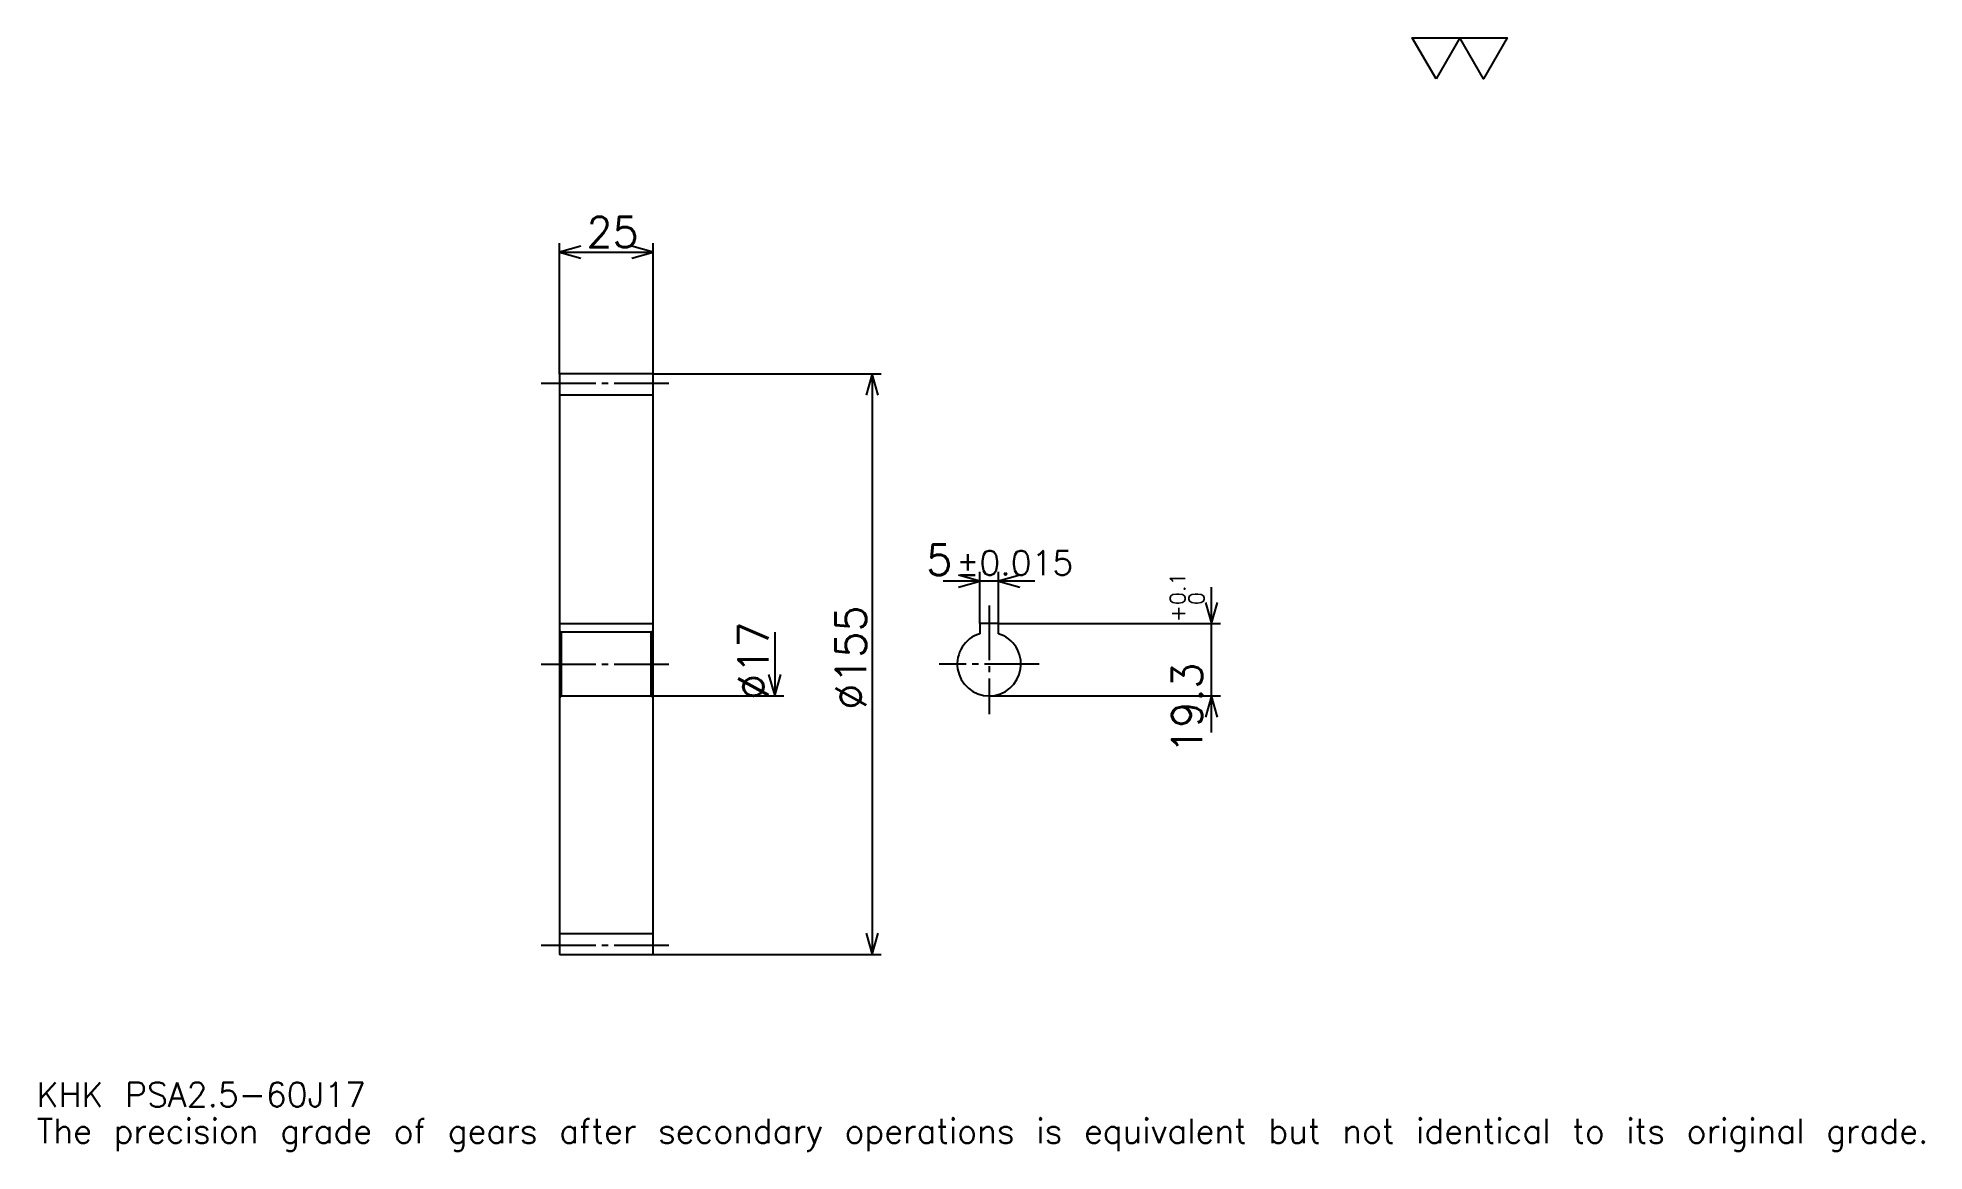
# Model space of a CAD drawing. Extents: x 17 to 520, y 6 to 303.
import ezdxf

# ---------------------------------------------------------------- set-up
doc = ezdxf.new("R2010")
doc.units = 0
doc.linetypes.add('DASHDOT', pattern=[19.483695, 14.612772, -1.623641, 1.623641, -1.623641])
doc.layers.get('0').update_dxf_attribs({"linetype": 'CONTINUOUS'})
doc.layers.add('DASHDOT', color=6, linetype='DASHDOT')
doc.styles.add('KANJI', font='TXT', dxfattribs={"bigfont": 'BIGFONT'})

msp = doc.modelspace()

# ---------------------------------------------------------------- linework, layer by layer
at = {"color": 5}
for p, q in [((155.729614, 213.50882), (155.729614, 248.417114)), ((180.729614, 213.50882), (180.729614, 248.417114)), ((155.729614, 245.981644), (180.729614, 245.981644)), ((155.729614, 213.408813), (155.729614, 213.50882)), ((180.629608, 213.50882), (180.729614, 213.50882)), ((180.729614, 213.50882), (241.616165, 213.50882)), ((180.729614, 213.408813), (180.729614, 213.50882)), ((239.180695, 213.50882), (239.180695, 58.50882)), ((282.653534, 158.174316), (258.16983, 158.174316)), ((267.911682, 146.808823), (267.911682, 160.609772)), ((272.911682, 146.808823), (272.911682, 160.609772)), ((329.739136, 117.766975), (329.739136, 156.550659)), ((272.911682, 146.808823), (332.174591, 146.808823)), ((213.202438, 144.50882), (213.202438, 127.50882)), ((180.729614, 127.50882), (215.637909, 127.50882)), ((270.411682, 127.50882), (332.174591, 127.50882)), ((180.629608, 58.50882), (180.729614, 58.50882)), ((180.729614, 58.50882), (241.616165, 58.50882))]:
    msp.add_line(p, q, dxfattribs=at)
at = {"color": 4}
for p, q in [((155.729614, 207.88382), (180.729614, 207.88382)), ((155.729614, 146.808823), (180.729614, 146.808823)), ((180.729614, 145.00882), (180.229614, 144.50882)), ((155.729614, 127.00882), (156.229614, 127.50882)), ((180.729614, 127.00882), (180.229614, 127.50882)), ((155.729614, 64.13382), (180.729614, 64.13382))]:
    msp.add_line(p, q, dxfattribs=at)
at = {"color": 7}
msp.add_lwpolyline([(389.67392, 292.255432), (383.341705, 303.231262), (408.670532, 303.231262), (402.338318, 292.255432), (396.006134, 303.231262), (389.67392, 292.255432)], dxfattribs=at)
at = {"color": 5}
for points in [[(161.412354, 247.605286), (155.729614, 245.981644), (161.412354, 244.358002)], [(175.046875, 244.358002), (180.729614, 245.981644), (175.046875, 247.605286)], [(240.804352, 207.82608), (239.180695, 213.50882), (237.557068, 207.82608)], [(262.228943, 156.550659), (267.911682, 158.174316), (262.228943, 159.797943)], [(278.594421, 159.797943), (272.911682, 158.174316), (278.594421, 156.550659)], [(328.115479, 152.491562), (329.739136, 146.808823), (331.362793, 152.491562)], [(211.578796, 133.191559), (213.202438, 127.50882), (214.82608, 133.191559)], [(331.362793, 121.82608), (329.739136, 127.50882), (328.115479, 121.82608)], [(237.557068, 64.191566), (239.180695, 58.50882), (240.804352, 64.191566)]]:
    msp.add_lwpolyline(points, dxfattribs=at)
at = {"color": 4}
for points in [[(155.729614, 127.00882), (155.729614, 58.608818), (155.82962, 58.50882), (180.629608, 58.50882), (180.729614, 58.608818), (180.729614, 213.408813), (180.629608, 213.50882), (155.82962, 213.50882), (155.729614, 213.408813), (155.729614, 127.00882)], [(272.911682, 144.132858), (272.911682, 146.808823), (267.911682, 146.808823), (267.911682, 144.132858)], [(155.729614, 145.00882), (156.229614, 144.50882), (156.229614, 127.50882), (180.229614, 127.50882), (180.229614, 144.50882), (156.229614, 144.50882)]]:
    msp.add_lwpolyline(points, dxfattribs=at)
msp.add_arc((270.411682, 136.00882), 8.5, 107.10463483, 72.89536517, dxfattribs=at)
at = {"layer": 'DASHDOT', "color": 7}
for p, q in [((150.858688, 211.00882), (185.60054, 211.00882)), ((270.411682, 151.679749), (270.411682, 122.637894)), ((150.858688, 136.00882), (185.60054, 136.00882)), ((283.782593, 136.00882), (257.040771, 136.00882)), ((150.858688, 61.00882), (185.60054, 61.00882))]:
    msp.add_line(p, q, dxfattribs=at)

# ---------------------------------------------------------------- texts
at = {"color": 7, "style": 'KANJI'}
for s, height, p in [('25', 8.118207, (162.952774, 247.280548)), ('5', 8.118207, (253.654099, 159.797943)), ('%%p0.015', 6.494565, (261.690125, 159.797943)), ('KHK PSA2.5-60J17', 6.494565, (16.236414, 17.860054)), ('The precision grade of gears after secondary operations is equivalent but not identical to its original grade.', 6.494565, (16.236414, 8.118207))]:
    msp.add_text(s, height=height, dxfattribs=at).set_placement(p)
for s, height, p in [('0.1', 4.059103, (322.757477, 151.765915)), ('+', 4.059103, (322.757477, 147.219711)), ('0', 4.059103, (327.790771, 151.765915)), ('%%c17', 8.118207, (211.578796, 126.469925)), ('%%c155', 8.118207, (237.557068, 123.831512)), ('19.3', 8.118207, (327.30368, 112.080902))]:
    msp.add_text(s, height=height, rotation=90, dxfattribs=at).set_placement(p)

doc.saveas('drawing.dxf')
